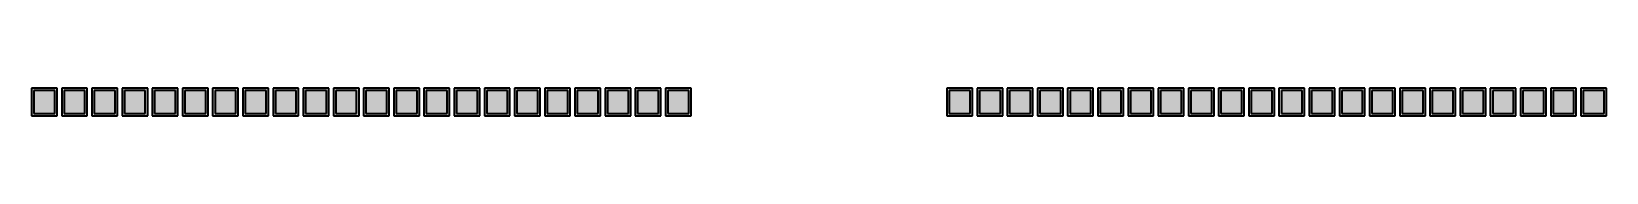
# Model space of a CAD drawing. Extents: x 219 to 547, y 65 to 70.
# Drawn here: x 479.4 to 547.2, y 65 to 66.2 of the extents above; entities that cross this region are included whole.
import ezdxf

# ---------------------------------------------------------------- set-up
doc = ezdxf.new("R2010")
doc.units = 0

msp = doc.modelspace()

# ---------------------------------------------------------------- linework, layer by layer
at = {"color": 216, "lineweight": 35, "ltscale": 0.02758}
for p, q in [((480.53, 66.226), (479.427, 66.226)), ((483.13, 66.226), (482.027, 66.226)), ((484.43, 66.226), (483.327, 66.226)), ((487.03, 66.226), (485.927, 66.226)), ((489.63, 66.226), (488.527, 66.226)), ((490.93, 66.226), (489.827, 66.226)), ((493.53, 66.226), (492.427, 66.226)), ((496.13, 66.226), (495.027, 66.226)), ((497.43, 66.226), (496.327, 66.226)), ((500.03, 66.226), (498.927, 66.226)), ((502.63, 66.226), (501.527, 66.226)), ((503.93, 66.226), (502.827, 66.226)), ((506.53, 66.226), (505.427, 66.226)), ((521.249, 66.226), (520.146, 66.226)), ((522.549, 66.226), (521.446, 66.226)), ((523.849, 66.226), (522.746, 66.226)), ((525.149, 66.226), (524.046, 66.226)), ((527.749, 66.226), (526.646, 66.226)), ((529.049, 66.226), (527.946, 66.226)), ((530.349, 66.226), (529.246, 66.226)), ((531.649, 66.226), (530.546, 66.226)), ((534.249, 66.226), (533.146, 66.226)), ((535.549, 66.226), (534.446, 66.226)), ((536.849, 66.226), (535.746, 66.226)), ((538.149, 66.226), (537.046, 66.226)), ((540.749, 66.226), (539.646, 66.226)), ((542.049, 66.226), (540.946, 66.226)), ((543.349, 66.226), (542.246, 66.226)), ((544.649, 66.226), (543.546, 66.226)), ((547.249, 66.226), (546.146, 66.226)), ((479.427, 65.023), (480.53, 65.023)), ((482.027, 65.023), (483.13, 65.023)), ((483.327, 65.023), (484.43, 65.023)), ((485.927, 65.023), (487.03, 65.023)), ((488.527, 65.023), (489.63, 65.023)), ((489.827, 65.023), (490.93, 65.023)), ((492.427, 65.023), (493.53, 65.023)), ((495.027, 65.023), (496.13, 65.023)), ((496.327, 65.023), (497.43, 65.023)), ((498.927, 65.023), (500.03, 65.023)), ((501.527, 65.023), (502.63, 65.023)), ((502.827, 65.023), (503.93, 65.023)), ((505.427, 65.023), (506.53, 65.023)), ((520.146, 65.023), (521.249, 65.023)), ((521.446, 65.023), (522.549, 65.023)), ((522.746, 65.023), (523.849, 65.023)), ((524.046, 65.023), (525.149, 65.023)), ((526.646, 65.023), (527.749, 65.023)), ((527.946, 65.023), (529.049, 65.023)), ((529.246, 65.023), (530.349, 65.023)), ((530.546, 65.023), (531.649, 65.023)), ((533.146, 65.023), (534.249, 65.023)), ((534.446, 65.023), (535.549, 65.023)), ((535.746, 65.023), (536.849, 65.023)), ((537.046, 65.023), (538.149, 65.023)), ((539.646, 65.023), (540.749, 65.023)), ((540.946, 65.023), (542.049, 65.023)), ((542.246, 65.023), (543.349, 65.023)), ((543.546, 65.023), (544.649, 65.023)), ((546.146, 65.023), (547.249, 65.023))]:
    msp.add_line(p, q, dxfattribs=at)
at = {"color": 216, "lineweight": 35, "ltscale": 0.03008}
for p, q in [((479.427, 66.226), (479.427, 65.023)), ((480.53, 65.023), (480.53, 66.226)), ((480.727, 66.226), (480.727, 65.023)), ((481.83, 65.023), (481.83, 66.226)), ((482.027, 66.226), (482.027, 65.023)), ((483.13, 65.023), (483.13, 66.226)), ((483.327, 66.226), (483.327, 65.023)), ((484.43, 65.023), (484.43, 66.226)), ((484.627, 66.226), (484.627, 65.023)), ((485.73, 65.023), (485.73, 66.226)), ((485.927, 66.226), (485.927, 65.023)), ((487.03, 65.023), (487.03, 66.226)), ((487.227, 66.226), (487.227, 65.023)), ((488.33, 65.023), (488.33, 66.226)), ((488.527, 66.226), (488.527, 65.023)), ((489.63, 65.023), (489.63, 66.226)), ((489.827, 66.226), (489.827, 65.023)), ((490.93, 65.023), (490.93, 66.226)), ((491.127, 66.226), (491.127, 65.023)), ((492.23, 65.023), (492.23, 66.226)), ((492.427, 66.226), (492.427, 65.023)), ((493.53, 65.023), (493.53, 66.226)), ((493.727, 66.226), (493.727, 65.023)), ((494.83, 65.023), (494.83, 66.226)), ((495.027, 66.226), (495.027, 65.023)), ((496.13, 65.023), (496.13, 66.226)), ((496.327, 66.226), (496.327, 65.023)), ((497.43, 65.023), (497.43, 66.226)), ((497.627, 66.226), (497.627, 65.023)), ((498.73, 65.023), (498.73, 66.226)), ((498.927, 66.226), (498.927, 65.023)), ((500.03, 65.023), (500.03, 66.226)), ((500.227, 66.226), (500.227, 65.023)), ((501.33, 65.023), (501.33, 66.226)), ((501.527, 66.226), (501.527, 65.023)), ((502.63, 65.023), (502.63, 66.226)), ((502.827, 66.226), (502.827, 65.023)), ((503.93, 65.023), (503.93, 66.226)), ((504.127, 66.226), (504.127, 65.023)), ((505.23, 65.023), (505.23, 66.226)), ((505.427, 66.226), (505.427, 65.023)), ((506.53, 65.023), (506.53, 66.226)), ((506.727, 66.226), (506.727, 65.023)), ((507.83, 65.023), (507.83, 66.226)), ((518.846, 66.226), (518.846, 65.023)), ((519.949, 65.023), (519.949, 66.226)), ((520.146, 66.226), (520.146, 65.023)), ((521.249, 65.023), (521.249, 66.226)), ((521.446, 66.226), (521.446, 65.023)), ((522.549, 65.023), (522.549, 66.226)), ((522.746, 66.226), (522.746, 65.023)), ((523.849, 65.023), (523.849, 66.226)), ((524.046, 66.226), (524.046, 65.023)), ((525.149, 65.023), (525.149, 66.226)), ((525.346, 66.226), (525.346, 65.023)), ((526.449, 65.023), (526.449, 66.226)), ((526.646, 66.226), (526.646, 65.023)), ((527.749, 65.023), (527.749, 66.226)), ((527.946, 66.226), (527.946, 65.023)), ((529.049, 65.023), (529.049, 66.226)), ((529.246, 66.226), (529.246, 65.023)), ((530.349, 65.023), (530.349, 66.226)), ((530.546, 66.226), (530.546, 65.023)), ((531.649, 65.023), (531.649, 66.226)), ((531.846, 66.226), (531.846, 65.023)), ((532.949, 65.023), (532.949, 66.226)), ((533.146, 66.226), (533.146, 65.023)), ((534.249, 65.023), (534.249, 66.226)), ((534.446, 66.226), (534.446, 65.023)), ((535.549, 65.023), (535.549, 66.226)), ((535.746, 66.226), (535.746, 65.023)), ((536.849, 65.023), (536.849, 66.226)), ((537.046, 66.226), (537.046, 65.023)), ((538.149, 65.023), (538.149, 66.226)), ((538.346, 66.226), (538.346, 65.023)), ((539.449, 65.023), (539.449, 66.226)), ((539.646, 66.226), (539.646, 65.023)), ((540.749, 65.023), (540.749, 66.226)), ((540.946, 66.226), (540.946, 65.023)), ((542.049, 65.023), (542.049, 66.226)), ((542.246, 66.226), (542.246, 65.023)), ((543.349, 65.023), (543.349, 66.226)), ((543.546, 66.226), (543.546, 65.023)), ((544.649, 65.023), (544.649, 66.226)), ((544.846, 66.226), (544.846, 65.023)), ((545.949, 65.023), (545.949, 66.226)), ((546.146, 66.226), (546.146, 65.023)), ((547.249, 65.023), (547.249, 66.226))]:
    msp.add_line(p, q, dxfattribs=at)
at = {"color": 6, "lineweight": 35, "ltscale": 0.02758}
for p, q in [((480.53, 66.226), (479.427, 66.226)), ((483.13, 66.226), (482.027, 66.226)), ((484.43, 66.226), (483.327, 66.226)), ((487.03, 66.226), (485.927, 66.226)), ((489.63, 66.226), (488.527, 66.226)), ((490.93, 66.226), (489.827, 66.226)), ((493.53, 66.226), (492.427, 66.226)), ((496.13, 66.226), (495.027, 66.226)), ((497.43, 66.226), (496.327, 66.226)), ((500.03, 66.226), (498.927, 66.226)), ((502.63, 66.226), (501.527, 66.226)), ((503.93, 66.226), (502.827, 66.226)), ((506.53, 66.226), (505.427, 66.226)), ((521.249, 66.226), (520.146, 66.226)), ((522.549, 66.226), (521.446, 66.226)), ((523.849, 66.226), (522.746, 66.226)), ((525.149, 66.226), (524.046, 66.226)), ((527.749, 66.226), (526.646, 66.226)), ((529.049, 66.226), (527.946, 66.226)), ((530.349, 66.226), (529.246, 66.226)), ((531.649, 66.226), (530.546, 66.226)), ((534.249, 66.226), (533.146, 66.226)), ((535.549, 66.226), (534.446, 66.226)), ((536.849, 66.226), (535.746, 66.226)), ((538.149, 66.226), (537.046, 66.226)), ((540.749, 66.226), (539.646, 66.226)), ((542.049, 66.226), (540.946, 66.226)), ((543.349, 66.226), (542.246, 66.226)), ((544.649, 66.226), (543.546, 66.226)), ((547.249, 66.226), (546.146, 66.226)), ((479.427, 65.023), (480.53, 65.023)), ((482.027, 65.023), (483.13, 65.023)), ((483.327, 65.023), (484.43, 65.023)), ((485.927, 65.023), (487.03, 65.023)), ((488.527, 65.023), (489.63, 65.023)), ((489.827, 65.023), (490.93, 65.023)), ((492.427, 65.023), (493.53, 65.023)), ((495.027, 65.023), (496.13, 65.023)), ((496.327, 65.023), (497.43, 65.023)), ((498.927, 65.023), (500.03, 65.023)), ((501.527, 65.023), (502.63, 65.023)), ((502.827, 65.023), (503.93, 65.023)), ((505.427, 65.023), (506.53, 65.023)), ((520.146, 65.023), (521.249, 65.023)), ((521.446, 65.023), (522.549, 65.023)), ((522.746, 65.023), (523.849, 65.023)), ((524.046, 65.023), (525.149, 65.023)), ((526.646, 65.023), (527.749, 65.023)), ((527.946, 65.023), (529.049, 65.023)), ((529.246, 65.023), (530.349, 65.023)), ((530.546, 65.023), (531.649, 65.023)), ((533.146, 65.023), (534.249, 65.023)), ((534.446, 65.023), (535.549, 65.023)), ((535.746, 65.023), (536.849, 65.023)), ((537.046, 65.023), (538.149, 65.023)), ((539.646, 65.023), (540.749, 65.023)), ((540.946, 65.023), (542.049, 65.023)), ((542.246, 65.023), (543.349, 65.023)), ((543.546, 65.023), (544.649, 65.023)), ((546.146, 65.023), (547.249, 65.023))]:
    msp.add_line(p, q, dxfattribs=at)
at = {"color": 6, "lineweight": 35, "ltscale": 0.03008}
for p, q in [((479.427, 66.226), (479.427, 65.023)), ((480.53, 65.023), (480.53, 66.226)), ((480.727, 66.226), (480.727, 65.023)), ((481.83, 65.023), (481.83, 66.226)), ((482.027, 66.226), (482.027, 65.023)), ((483.13, 65.023), (483.13, 66.226)), ((483.327, 66.226), (483.327, 65.023)), ((484.43, 65.023), (484.43, 66.226)), ((484.627, 66.226), (484.627, 65.023)), ((485.73, 65.023), (485.73, 66.226)), ((485.927, 66.226), (485.927, 65.023)), ((487.03, 65.023), (487.03, 66.226)), ((487.227, 66.226), (487.227, 65.023)), ((488.33, 65.023), (488.33, 66.226)), ((488.527, 66.226), (488.527, 65.023)), ((489.63, 65.023), (489.63, 66.226)), ((489.827, 66.226), (489.827, 65.023)), ((490.93, 65.023), (490.93, 66.226)), ((491.127, 66.226), (491.127, 65.023)), ((492.23, 65.023), (492.23, 66.226)), ((492.427, 66.226), (492.427, 65.023)), ((493.53, 65.023), (493.53, 66.226)), ((493.727, 66.226), (493.727, 65.023)), ((494.83, 65.023), (494.83, 66.226)), ((495.027, 66.226), (495.027, 65.023)), ((496.13, 65.023), (496.13, 66.226)), ((496.327, 66.226), (496.327, 65.023)), ((497.43, 65.023), (497.43, 66.226)), ((497.627, 66.226), (497.627, 65.023)), ((498.73, 65.023), (498.73, 66.226)), ((498.927, 66.226), (498.927, 65.023)), ((500.03, 65.023), (500.03, 66.226)), ((500.227, 66.226), (500.227, 65.023)), ((501.33, 65.023), (501.33, 66.226)), ((501.527, 66.226), (501.527, 65.023)), ((502.63, 65.023), (502.63, 66.226)), ((502.827, 66.226), (502.827, 65.023)), ((503.93, 65.023), (503.93, 66.226)), ((504.127, 66.226), (504.127, 65.023)), ((505.23, 65.023), (505.23, 66.226)), ((505.427, 66.226), (505.427, 65.023)), ((506.53, 65.023), (506.53, 66.226)), ((506.727, 66.226), (506.727, 65.023)), ((507.83, 65.023), (507.83, 66.226)), ((518.846, 66.226), (518.846, 65.023)), ((519.949, 65.023), (519.949, 66.226)), ((520.146, 66.226), (520.146, 65.023)), ((521.249, 65.023), (521.249, 66.226)), ((521.446, 66.226), (521.446, 65.023)), ((522.549, 65.023), (522.549, 66.226)), ((522.746, 66.226), (522.746, 65.023)), ((523.849, 65.023), (523.849, 66.226)), ((524.046, 66.226), (524.046, 65.023)), ((525.149, 65.023), (525.149, 66.226)), ((525.346, 66.226), (525.346, 65.023)), ((526.449, 65.023), (526.449, 66.226)), ((526.646, 66.226), (526.646, 65.023)), ((527.749, 65.023), (527.749, 66.226)), ((527.946, 66.226), (527.946, 65.023)), ((529.049, 65.023), (529.049, 66.226)), ((529.246, 66.226), (529.246, 65.023)), ((530.349, 65.023), (530.349, 66.226)), ((530.546, 66.226), (530.546, 65.023)), ((531.649, 65.023), (531.649, 66.226)), ((531.846, 66.226), (531.846, 65.023)), ((532.949, 65.023), (532.949, 66.226)), ((533.146, 66.226), (533.146, 65.023)), ((534.249, 65.023), (534.249, 66.226)), ((534.446, 66.226), (534.446, 65.023)), ((535.549, 65.023), (535.549, 66.226)), ((535.746, 66.226), (535.746, 65.023)), ((536.849, 65.023), (536.849, 66.226)), ((537.046, 66.226), (537.046, 65.023)), ((538.149, 65.023), (538.149, 66.226)), ((538.346, 66.226), (538.346, 65.023)), ((539.449, 65.023), (539.449, 66.226)), ((539.646, 66.226), (539.646, 65.023)), ((540.749, 65.023), (540.749, 66.226)), ((540.946, 66.226), (540.946, 65.023)), ((542.049, 65.023), (542.049, 66.226)), ((542.246, 66.226), (542.246, 65.023)), ((543.349, 65.023), (543.349, 66.226)), ((543.546, 66.226), (543.546, 65.023)), ((544.649, 65.023), (544.649, 66.226)), ((544.846, 66.226), (544.846, 65.023)), ((545.949, 65.023), (545.949, 66.226)), ((546.146, 66.226), (546.146, 65.023)), ((547.249, 65.023), (547.249, 66.226))]:
    msp.add_line(p, q, dxfattribs=at)
at = {"color": 1, "lineweight": 35, "ltscale": 0.022501}
for p, q in [((480.429, 66.124), (479.529, 66.124)), ((486.929, 66.124), (486.029, 66.124)), ((493.429, 66.124), (492.529, 66.124)), ((499.929, 66.124), (499.029, 66.124)), ((506.429, 66.124), (505.529, 66.124)), ((519.848, 66.124), (518.948, 66.124)), ((521.148, 66.124), (520.248, 66.124)), ((525.048, 66.124), (524.148, 66.124)), ((526.348, 66.124), (525.448, 66.124)), ((527.648, 66.124), (526.748, 66.124)), ((531.548, 66.124), (530.648, 66.124)), ((532.848, 66.124), (531.948, 66.124)), ((534.148, 66.124), (533.248, 66.124)), ((538.048, 66.124), (537.148, 66.124)), ((539.348, 66.124), (538.448, 66.124)), ((540.648, 66.124), (539.748, 66.124)), ((544.548, 66.124), (543.648, 66.124)), ((545.848, 66.124), (544.948, 66.124)), ((547.148, 66.124), (546.248, 66.124)), ((479.529, 65.124), (480.429, 65.124)), ((486.029, 65.124), (486.929, 65.124)), ((492.529, 65.124), (493.429, 65.124)), ((499.029, 65.124), (499.929, 65.124)), ((505.529, 65.124), (506.429, 65.124)), ((518.948, 65.124), (519.848, 65.124)), ((520.248, 65.124), (521.148, 65.124)), ((524.148, 65.124), (525.048, 65.124)), ((525.448, 65.124), (526.348, 65.124)), ((526.748, 65.124), (527.648, 65.124)), ((530.648, 65.124), (531.548, 65.124)), ((531.948, 65.124), (532.848, 65.124)), ((533.248, 65.124), (534.148, 65.124)), ((537.148, 65.124), (538.048, 65.124)), ((538.448, 65.124), (539.348, 65.124)), ((539.748, 65.124), (540.648, 65.124)), ((543.648, 65.124), (544.548, 65.124)), ((544.948, 65.124), (545.848, 65.124)), ((546.248, 65.124), (547.148, 65.124))]:
    msp.add_line(p, q, dxfattribs=at)
at = {"color": 1, "lineweight": 35, "ltscale": 0.025}
for p, q in [((479.529, 66.124), (479.529, 65.124)), ((480.429, 65.124), (480.429, 66.124)), ((480.829, 66.124), (480.829, 65.124)), ((481.729, 65.124), (481.729, 66.124)), ((482.129, 66.124), (482.129, 65.124)), ((483.029, 65.124), (483.029, 66.124)), ((483.429, 66.124), (483.429, 65.124)), ((484.329, 65.124), (484.329, 66.124)), ((484.729, 66.124), (484.729, 65.124)), ((485.629, 65.124), (485.629, 66.124)), ((486.029, 66.124), (486.029, 65.124)), ((486.929, 65.124), (486.929, 66.124)), ((487.329, 66.124), (487.329, 65.124)), ((488.229, 65.124), (488.229, 66.124)), ((488.629, 66.124), (488.629, 65.124)), ((489.529, 65.124), (489.529, 66.124)), ((489.929, 66.124), (489.929, 65.124)), ((490.829, 65.124), (490.829, 66.124)), ((491.229, 66.124), (491.229, 65.124)), ((492.129, 65.124), (492.129, 66.124)), ((492.529, 66.124), (492.529, 65.124)), ((493.429, 65.124), (493.429, 66.124)), ((493.829, 66.124), (493.829, 65.124)), ((494.729, 65.124), (494.729, 66.124)), ((495.129, 66.124), (495.129, 65.124)), ((496.029, 65.124), (496.029, 66.124)), ((496.429, 66.124), (496.429, 65.124)), ((497.329, 65.124), (497.329, 66.124)), ((497.729, 66.124), (497.729, 65.124)), ((498.629, 65.124), (498.629, 66.124)), ((499.029, 66.124), (499.029, 65.124)), ((499.929, 65.124), (499.929, 66.124)), ((500.329, 66.124), (500.329, 65.124)), ((501.229, 65.124), (501.229, 66.124)), ((501.629, 66.124), (501.629, 65.124)), ((502.529, 65.124), (502.529, 66.124)), ((502.929, 66.124), (502.929, 65.124)), ((503.829, 65.124), (503.829, 66.124)), ((504.229, 66.124), (504.229, 65.124)), ((505.129, 65.124), (505.129, 66.124)), ((505.529, 66.124), (505.529, 65.124)), ((506.429, 65.124), (506.429, 66.124)), ((506.829, 66.124), (506.829, 65.124)), ((507.729, 65.124), (507.729, 66.124)), ((518.948, 66.124), (518.948, 65.124)), ((519.848, 65.124), (519.848, 66.124)), ((520.248, 66.124), (520.248, 65.124)), ((521.148, 65.124), (521.148, 66.124)), ((521.548, 66.124), (521.548, 65.124)), ((522.448, 65.124), (522.448, 66.124)), ((522.848, 66.124), (522.848, 65.124)), ((523.748, 65.124), (523.748, 66.124)), ((524.148, 66.124), (524.148, 65.124)), ((525.048, 65.124), (525.048, 66.124)), ((525.448, 66.124), (525.448, 65.124)), ((526.348, 65.124), (526.348, 66.124)), ((526.748, 66.124), (526.748, 65.124)), ((527.648, 65.124), (527.648, 66.124)), ((528.048, 66.124), (528.048, 65.124)), ((528.948, 65.124), (528.948, 66.124)), ((529.348, 66.124), (529.348, 65.124)), ((530.248, 65.124), (530.248, 66.124)), ((530.648, 66.124), (530.648, 65.124)), ((531.548, 65.124), (531.548, 66.124)), ((531.948, 66.124), (531.948, 65.124)), ((532.848, 65.124), (532.848, 66.124)), ((533.248, 66.124), (533.248, 65.124)), ((534.148, 65.124), (534.148, 66.124)), ((534.548, 66.124), (534.548, 65.124)), ((535.448, 65.124), (535.448, 66.124)), ((535.848, 66.124), (535.848, 65.124)), ((536.748, 65.124), (536.748, 66.124)), ((537.148, 66.124), (537.148, 65.124)), ((538.048, 65.124), (538.048, 66.124)), ((538.448, 66.124), (538.448, 65.124)), ((539.348, 65.124), (539.348, 66.124)), ((539.748, 66.124), (539.748, 65.124)), ((540.648, 65.124), (540.648, 66.124)), ((541.048, 66.124), (541.048, 65.124)), ((541.948, 65.124), (541.948, 66.124)), ((542.348, 66.124), (542.348, 65.124)), ((543.248, 65.124), (543.248, 66.124)), ((543.648, 66.124), (543.648, 65.124)), ((544.548, 65.124), (544.548, 66.124)), ((544.948, 66.124), (544.948, 65.124)), ((545.848, 65.124), (545.848, 66.124)), ((546.248, 66.124), (546.248, 65.124)), ((547.148, 65.124), (547.148, 66.124))]:
    msp.add_line(p, q, dxfattribs=at)
at = {"color": 5, "lineweight": 35, "ltscale": 0.022501}
for p, q in [((480.429, 66.124), (479.529, 66.124)), ((486.929, 66.124), (486.029, 66.124)), ((493.429, 66.124), (492.529, 66.124)), ((499.929, 66.124), (499.029, 66.124)), ((506.429, 66.124), (505.529, 66.124)), ((519.848, 66.124), (518.948, 66.124)), ((521.148, 66.124), (520.248, 66.124)), ((525.048, 66.124), (524.148, 66.124)), ((526.348, 66.124), (525.448, 66.124)), ((527.648, 66.124), (526.748, 66.124)), ((531.548, 66.124), (530.648, 66.124)), ((532.848, 66.124), (531.948, 66.124)), ((534.148, 66.124), (533.248, 66.124)), ((538.048, 66.124), (537.148, 66.124)), ((539.348, 66.124), (538.448, 66.124)), ((540.648, 66.124), (539.748, 66.124)), ((544.548, 66.124), (543.648, 66.124)), ((545.848, 66.124), (544.948, 66.124)), ((547.148, 66.124), (546.248, 66.124)), ((479.529, 65.124), (480.429, 65.124)), ((486.029, 65.124), (486.929, 65.124)), ((492.529, 65.124), (493.429, 65.124)), ((499.029, 65.124), (499.929, 65.124)), ((505.529, 65.124), (506.429, 65.124)), ((518.948, 65.124), (519.848, 65.124)), ((520.248, 65.124), (521.148, 65.124)), ((524.148, 65.124), (525.048, 65.124)), ((525.448, 65.124), (526.348, 65.124)), ((526.748, 65.124), (527.648, 65.124)), ((530.648, 65.124), (531.548, 65.124)), ((531.948, 65.124), (532.848, 65.124)), ((533.248, 65.124), (534.148, 65.124)), ((537.148, 65.124), (538.048, 65.124)), ((538.448, 65.124), (539.348, 65.124)), ((539.748, 65.124), (540.648, 65.124)), ((543.648, 65.124), (544.548, 65.124)), ((544.948, 65.124), (545.848, 65.124)), ((546.248, 65.124), (547.148, 65.124))]:
    msp.add_line(p, q, dxfattribs=at)
at = {"color": 5, "lineweight": 35, "ltscale": 0.025}
for p, q in [((479.529, 66.124), (479.529, 65.124)), ((480.429, 65.124), (480.429, 66.124)), ((480.829, 66.124), (480.829, 65.124)), ((481.729, 65.124), (481.729, 66.124)), ((482.129, 66.124), (482.129, 65.124)), ((483.029, 65.124), (483.029, 66.124)), ((483.429, 66.124), (483.429, 65.124)), ((484.329, 65.124), (484.329, 66.124)), ((484.729, 66.124), (484.729, 65.124)), ((485.629, 65.124), (485.629, 66.124)), ((486.029, 66.124), (486.029, 65.124)), ((486.929, 65.124), (486.929, 66.124)), ((487.329, 66.124), (487.329, 65.124)), ((488.229, 65.124), (488.229, 66.124)), ((488.629, 66.124), (488.629, 65.124)), ((489.529, 65.124), (489.529, 66.124)), ((489.929, 66.124), (489.929, 65.124)), ((490.829, 65.124), (490.829, 66.124)), ((491.229, 66.124), (491.229, 65.124)), ((492.129, 65.124), (492.129, 66.124)), ((492.529, 66.124), (492.529, 65.124)), ((493.429, 65.124), (493.429, 66.124)), ((493.829, 66.124), (493.829, 65.124)), ((494.729, 65.124), (494.729, 66.124)), ((495.129, 66.124), (495.129, 65.124)), ((496.029, 65.124), (496.029, 66.124)), ((496.429, 66.124), (496.429, 65.124)), ((497.329, 65.124), (497.329, 66.124)), ((497.729, 66.124), (497.729, 65.124)), ((498.629, 65.124), (498.629, 66.124)), ((499.029, 66.124), (499.029, 65.124)), ((499.929, 65.124), (499.929, 66.124)), ((500.329, 66.124), (500.329, 65.124)), ((501.229, 65.124), (501.229, 66.124)), ((501.629, 66.124), (501.629, 65.124)), ((502.529, 65.124), (502.529, 66.124)), ((502.929, 66.124), (502.929, 65.124)), ((503.829, 65.124), (503.829, 66.124)), ((504.229, 66.124), (504.229, 65.124)), ((505.129, 65.124), (505.129, 66.124)), ((505.529, 66.124), (505.529, 65.124)), ((506.429, 65.124), (506.429, 66.124)), ((506.829, 66.124), (506.829, 65.124)), ((507.729, 65.124), (507.729, 66.124)), ((518.948, 66.124), (518.948, 65.124)), ((519.848, 65.124), (519.848, 66.124)), ((520.248, 66.124), (520.248, 65.124)), ((521.148, 65.124), (521.148, 66.124)), ((521.548, 66.124), (521.548, 65.124)), ((522.448, 65.124), (522.448, 66.124)), ((522.848, 66.124), (522.848, 65.124)), ((523.748, 65.124), (523.748, 66.124)), ((524.148, 66.124), (524.148, 65.124)), ((525.048, 65.124), (525.048, 66.124)), ((525.448, 66.124), (525.448, 65.124)), ((526.348, 65.124), (526.348, 66.124)), ((526.748, 66.124), (526.748, 65.124)), ((527.648, 65.124), (527.648, 66.124)), ((528.048, 66.124), (528.048, 65.124)), ((528.948, 65.124), (528.948, 66.124)), ((529.348, 66.124), (529.348, 65.124)), ((530.248, 65.124), (530.248, 66.124)), ((530.648, 66.124), (530.648, 65.124)), ((531.548, 65.124), (531.548, 66.124)), ((531.948, 66.124), (531.948, 65.124)), ((532.848, 65.124), (532.848, 66.124)), ((533.248, 66.124), (533.248, 65.124)), ((534.148, 65.124), (534.148, 66.124)), ((534.548, 66.124), (534.548, 65.124)), ((535.448, 65.124), (535.448, 66.124)), ((535.848, 66.124), (535.848, 65.124)), ((536.748, 65.124), (536.748, 66.124)), ((537.148, 66.124), (537.148, 65.124)), ((538.048, 65.124), (538.048, 66.124)), ((538.448, 66.124), (538.448, 65.124)), ((539.348, 65.124), (539.348, 66.124)), ((539.748, 66.124), (539.748, 65.124)), ((540.648, 65.124), (540.648, 66.124)), ((541.048, 66.124), (541.048, 65.124)), ((541.948, 65.124), (541.948, 66.124)), ((542.348, 66.124), (542.348, 65.124)), ((543.248, 65.124), (543.248, 66.124)), ((543.648, 66.124), (543.648, 65.124)), ((544.548, 65.124), (544.548, 66.124)), ((544.948, 66.124), (544.948, 65.124)), ((545.848, 65.124), (545.848, 66.124)), ((546.248, 66.124), (546.248, 65.124)), ((547.148, 65.124), (547.148, 66.124))]:
    msp.add_line(p, q, dxfattribs=at)
at = {"color": 9, "lineweight": 35, "ltscale": 0.022501}
for p, q in [((480.429, 66.124), (479.529, 66.124)), ((486.929, 66.124), (486.029, 66.124)), ((493.429, 66.124), (492.529, 66.124)), ((499.929, 66.124), (499.029, 66.124)), ((506.429, 66.124), (505.529, 66.124)), ((519.848, 66.124), (518.948, 66.124)), ((521.148, 66.124), (520.248, 66.124)), ((525.048, 66.124), (524.148, 66.124)), ((526.348, 66.124), (525.448, 66.124)), ((527.648, 66.124), (526.748, 66.124)), ((531.548, 66.124), (530.648, 66.124)), ((532.848, 66.124), (531.948, 66.124)), ((534.148, 66.124), (533.248, 66.124)), ((538.048, 66.124), (537.148, 66.124)), ((539.348, 66.124), (538.448, 66.124)), ((540.648, 66.124), (539.748, 66.124)), ((544.548, 66.124), (543.648, 66.124)), ((545.848, 66.124), (544.948, 66.124)), ((547.148, 66.124), (546.248, 66.124)), ((479.529, 65.124), (480.429, 65.124)), ((486.029, 65.124), (486.929, 65.124)), ((492.529, 65.124), (493.429, 65.124)), ((499.029, 65.124), (499.929, 65.124)), ((505.529, 65.124), (506.429, 65.124)), ((518.948, 65.124), (519.848, 65.124)), ((520.248, 65.124), (521.148, 65.124)), ((524.148, 65.124), (525.048, 65.124)), ((525.448, 65.124), (526.348, 65.124)), ((526.748, 65.124), (527.648, 65.124)), ((530.648, 65.124), (531.548, 65.124)), ((531.948, 65.124), (532.848, 65.124)), ((533.248, 65.124), (534.148, 65.124)), ((537.148, 65.124), (538.048, 65.124)), ((538.448, 65.124), (539.348, 65.124)), ((539.748, 65.124), (540.648, 65.124)), ((543.648, 65.124), (544.548, 65.124)), ((544.948, 65.124), (545.848, 65.124)), ((546.248, 65.124), (547.148, 65.124))]:
    msp.add_line(p, q, dxfattribs=at)
at = {"color": 9, "lineweight": 35, "ltscale": 0.025}
for p, q in [((479.529, 66.124), (479.529, 65.124)), ((480.429, 65.124), (480.429, 66.124)), ((480.829, 66.124), (480.829, 65.124)), ((481.729, 65.124), (481.729, 66.124)), ((482.129, 66.124), (482.129, 65.124)), ((483.029, 65.124), (483.029, 66.124)), ((483.429, 66.124), (483.429, 65.124)), ((484.329, 65.124), (484.329, 66.124)), ((484.729, 66.124), (484.729, 65.124)), ((485.629, 65.124), (485.629, 66.124)), ((486.029, 66.124), (486.029, 65.124)), ((486.929, 65.124), (486.929, 66.124)), ((487.329, 66.124), (487.329, 65.124)), ((488.229, 65.124), (488.229, 66.124)), ((488.629, 66.124), (488.629, 65.124)), ((489.529, 65.124), (489.529, 66.124)), ((489.929, 66.124), (489.929, 65.124)), ((490.829, 65.124), (490.829, 66.124)), ((491.229, 66.124), (491.229, 65.124)), ((492.129, 65.124), (492.129, 66.124)), ((492.529, 66.124), (492.529, 65.124)), ((493.429, 65.124), (493.429, 66.124)), ((493.829, 66.124), (493.829, 65.124)), ((494.729, 65.124), (494.729, 66.124)), ((495.129, 66.124), (495.129, 65.124)), ((496.029, 65.124), (496.029, 66.124)), ((496.429, 66.124), (496.429, 65.124)), ((497.329, 65.124), (497.329, 66.124)), ((497.729, 66.124), (497.729, 65.124)), ((498.629, 65.124), (498.629, 66.124)), ((499.029, 66.124), (499.029, 65.124)), ((499.929, 65.124), (499.929, 66.124)), ((500.329, 66.124), (500.329, 65.124)), ((501.229, 65.124), (501.229, 66.124)), ((501.629, 66.124), (501.629, 65.124)), ((502.529, 65.124), (502.529, 66.124)), ((502.929, 66.124), (502.929, 65.124)), ((503.829, 65.124), (503.829, 66.124)), ((504.229, 66.124), (504.229, 65.124)), ((505.129, 65.124), (505.129, 66.124)), ((505.529, 66.124), (505.529, 65.124)), ((506.429, 65.124), (506.429, 66.124)), ((506.829, 66.124), (506.829, 65.124)), ((507.729, 65.124), (507.729, 66.124)), ((518.948, 66.124), (518.948, 65.124)), ((519.848, 65.124), (519.848, 66.124)), ((520.248, 66.124), (520.248, 65.124)), ((521.148, 65.124), (521.148, 66.124)), ((521.548, 66.124), (521.548, 65.124)), ((522.448, 65.124), (522.448, 66.124)), ((522.848, 66.124), (522.848, 65.124)), ((523.748, 65.124), (523.748, 66.124)), ((524.148, 66.124), (524.148, 65.124)), ((525.048, 65.124), (525.048, 66.124)), ((525.448, 66.124), (525.448, 65.124)), ((526.348, 65.124), (526.348, 66.124)), ((526.748, 66.124), (526.748, 65.124)), ((527.648, 65.124), (527.648, 66.124)), ((528.048, 66.124), (528.048, 65.124)), ((528.948, 65.124), (528.948, 66.124)), ((529.348, 66.124), (529.348, 65.124)), ((530.248, 65.124), (530.248, 66.124)), ((530.648, 66.124), (530.648, 65.124)), ((531.548, 65.124), (531.548, 66.124)), ((531.948, 66.124), (531.948, 65.124)), ((532.848, 65.124), (532.848, 66.124)), ((533.248, 66.124), (533.248, 65.124)), ((534.148, 65.124), (534.148, 66.124)), ((534.548, 66.124), (534.548, 65.124)), ((535.448, 65.124), (535.448, 66.124)), ((535.848, 66.124), (535.848, 65.124)), ((536.748, 65.124), (536.748, 66.124)), ((537.148, 66.124), (537.148, 65.124)), ((538.048, 65.124), (538.048, 66.124)), ((538.448, 66.124), (538.448, 65.124)), ((539.348, 65.124), (539.348, 66.124)), ((539.748, 66.124), (539.748, 65.124)), ((540.648, 65.124), (540.648, 66.124)), ((541.048, 66.124), (541.048, 65.124)), ((541.948, 65.124), (541.948, 66.124)), ((542.348, 66.124), (542.348, 65.124)), ((543.248, 65.124), (543.248, 66.124)), ((543.648, 66.124), (543.648, 65.124)), ((544.548, 65.124), (544.548, 66.124)), ((544.948, 66.124), (544.948, 65.124)), ((545.848, 65.124), (545.848, 66.124)), ((546.248, 66.124), (546.248, 65.124)), ((547.148, 65.124), (547.148, 66.124))]:
    msp.add_line(p, q, dxfattribs=at)
at = {"color": 216, "lineweight": 35, "ltscale": 0.027579}
for p, q in [((481.83, 66.226), (480.727, 66.226)), ((485.73, 66.226), (484.627, 66.226)), ((488.33, 66.226), (487.227, 66.226)), ((492.23, 66.226), (491.127, 66.226)), ((494.83, 66.226), (493.727, 66.226)), ((498.73, 66.226), (497.627, 66.226)), ((501.33, 66.226), (500.227, 66.226)), ((505.23, 66.226), (504.127, 66.226)), ((507.83, 66.226), (506.727, 66.226)), ((519.949, 66.226), (518.846, 66.226)), ((526.449, 66.226), (525.346, 66.226)), ((532.949, 66.226), (531.846, 66.226)), ((539.449, 66.226), (538.346, 66.226)), ((545.949, 66.226), (544.846, 66.226)), ((480.727, 65.023), (481.83, 65.023)), ((484.627, 65.023), (485.73, 65.023)), ((487.227, 65.023), (488.33, 65.023)), ((491.127, 65.023), (492.23, 65.023)), ((493.727, 65.023), (494.83, 65.023)), ((497.627, 65.023), (498.73, 65.023)), ((500.227, 65.023), (501.33, 65.023)), ((504.127, 65.023), (505.23, 65.023)), ((506.727, 65.023), (507.83, 65.023)), ((518.846, 65.023), (519.949, 65.023)), ((525.346, 65.023), (526.449, 65.023)), ((531.846, 65.023), (532.949, 65.023)), ((538.346, 65.023), (539.449, 65.023)), ((544.846, 65.023), (545.949, 65.023))]:
    msp.add_line(p, q, dxfattribs=at)
at = {"color": 6, "lineweight": 35, "ltscale": 0.027579}
for p, q in [((481.83, 66.226), (480.727, 66.226)), ((485.73, 66.226), (484.627, 66.226)), ((488.33, 66.226), (487.227, 66.226)), ((492.23, 66.226), (491.127, 66.226)), ((494.83, 66.226), (493.727, 66.226)), ((498.73, 66.226), (497.627, 66.226)), ((501.33, 66.226), (500.227, 66.226)), ((505.23, 66.226), (504.127, 66.226)), ((507.83, 66.226), (506.727, 66.226)), ((519.949, 66.226), (518.846, 66.226)), ((526.449, 66.226), (525.346, 66.226)), ((532.949, 66.226), (531.846, 66.226)), ((539.449, 66.226), (538.346, 66.226)), ((545.949, 66.226), (544.846, 66.226)), ((480.727, 65.023), (481.83, 65.023)), ((484.627, 65.023), (485.73, 65.023)), ((487.227, 65.023), (488.33, 65.023)), ((491.127, 65.023), (492.23, 65.023)), ((493.727, 65.023), (494.83, 65.023)), ((497.627, 65.023), (498.73, 65.023)), ((500.227, 65.023), (501.33, 65.023)), ((504.127, 65.023), (505.23, 65.023)), ((506.727, 65.023), (507.83, 65.023)), ((518.846, 65.023), (519.949, 65.023)), ((525.346, 65.023), (526.449, 65.023)), ((531.846, 65.023), (532.949, 65.023)), ((538.346, 65.023), (539.449, 65.023)), ((544.846, 65.023), (545.949, 65.023))]:
    msp.add_line(p, q, dxfattribs=at)
at = {"color": 1, "lineweight": 35, "ltscale": 0.0225}
for p, q in [((481.729, 66.124), (480.829, 66.124)), ((483.029, 66.124), (482.129, 66.124)), ((484.329, 66.124), (483.429, 66.124)), ((485.629, 66.124), (484.729, 66.124)), ((488.229, 66.124), (487.329, 66.124)), ((489.529, 66.124), (488.629, 66.124)), ((490.829, 66.124), (489.929, 66.124)), ((492.129, 66.124), (491.229, 66.124)), ((494.729, 66.124), (493.829, 66.124)), ((496.029, 66.124), (495.129, 66.124)), ((497.329, 66.124), (496.429, 66.124)), ((498.629, 66.124), (497.729, 66.124)), ((501.229, 66.124), (500.329, 66.124)), ((502.529, 66.124), (501.629, 66.124)), ((503.829, 66.124), (502.929, 66.124)), ((505.129, 66.124), (504.229, 66.124)), ((507.729, 66.124), (506.829, 66.124)), ((480.829, 65.124), (481.729, 65.124)), ((482.129, 65.124), (483.029, 65.124)), ((483.429, 65.124), (484.329, 65.124)), ((484.729, 65.124), (485.629, 65.124)), ((487.329, 65.124), (488.229, 65.124)), ((488.629, 65.124), (489.529, 65.124)), ((489.929, 65.124), (490.829, 65.124)), ((491.229, 65.124), (492.129, 65.124)), ((493.829, 65.124), (494.729, 65.124)), ((495.129, 65.124), (496.029, 65.124)), ((496.429, 65.124), (497.329, 65.124)), ((497.729, 65.124), (498.629, 65.124)), ((500.329, 65.124), (501.229, 65.124)), ((501.629, 65.124), (502.529, 65.124)), ((502.929, 65.124), (503.829, 65.124)), ((504.229, 65.124), (505.129, 65.124)), ((506.829, 65.124), (507.729, 65.124))]:
    msp.add_line(p, q, dxfattribs=at)
at = {"color": 5, "lineweight": 35, "ltscale": 0.0225}
for p, q in [((481.729, 66.124), (480.829, 66.124)), ((483.029, 66.124), (482.129, 66.124)), ((484.329, 66.124), (483.429, 66.124)), ((485.629, 66.124), (484.729, 66.124)), ((488.229, 66.124), (487.329, 66.124)), ((489.529, 66.124), (488.629, 66.124)), ((490.829, 66.124), (489.929, 66.124)), ((492.129, 66.124), (491.229, 66.124)), ((494.729, 66.124), (493.829, 66.124)), ((496.029, 66.124), (495.129, 66.124)), ((497.329, 66.124), (496.429, 66.124)), ((498.629, 66.124), (497.729, 66.124)), ((501.229, 66.124), (500.329, 66.124)), ((502.529, 66.124), (501.629, 66.124)), ((503.829, 66.124), (502.929, 66.124)), ((505.129, 66.124), (504.229, 66.124)), ((507.729, 66.124), (506.829, 66.124)), ((480.829, 65.124), (481.729, 65.124)), ((482.129, 65.124), (483.029, 65.124)), ((483.429, 65.124), (484.329, 65.124)), ((484.729, 65.124), (485.629, 65.124)), ((487.329, 65.124), (488.229, 65.124)), ((488.629, 65.124), (489.529, 65.124)), ((489.929, 65.124), (490.829, 65.124)), ((491.229, 65.124), (492.129, 65.124)), ((493.829, 65.124), (494.729, 65.124)), ((495.129, 65.124), (496.029, 65.124)), ((496.429, 65.124), (497.329, 65.124)), ((497.729, 65.124), (498.629, 65.124)), ((500.329, 65.124), (501.229, 65.124)), ((501.629, 65.124), (502.529, 65.124)), ((502.929, 65.124), (503.829, 65.124)), ((504.229, 65.124), (505.129, 65.124)), ((506.829, 65.124), (507.729, 65.124))]:
    msp.add_line(p, q, dxfattribs=at)
at = {"color": 9, "lineweight": 35, "ltscale": 0.0225}
for p, q in [((481.729, 66.124), (480.829, 66.124)), ((483.029, 66.124), (482.129, 66.124)), ((484.329, 66.124), (483.429, 66.124)), ((485.629, 66.124), (484.729, 66.124)), ((488.229, 66.124), (487.329, 66.124)), ((489.529, 66.124), (488.629, 66.124)), ((490.829, 66.124), (489.929, 66.124)), ((492.129, 66.124), (491.229, 66.124)), ((494.729, 66.124), (493.829, 66.124)), ((496.029, 66.124), (495.129, 66.124)), ((497.329, 66.124), (496.429, 66.124)), ((498.629, 66.124), (497.729, 66.124)), ((501.229, 66.124), (500.329, 66.124)), ((502.529, 66.124), (501.629, 66.124)), ((503.829, 66.124), (502.929, 66.124)), ((505.129, 66.124), (504.229, 66.124)), ((507.729, 66.124), (506.829, 66.124)), ((480.829, 65.124), (481.729, 65.124)), ((482.129, 65.124), (483.029, 65.124)), ((483.429, 65.124), (484.329, 65.124)), ((484.729, 65.124), (485.629, 65.124)), ((487.329, 65.124), (488.229, 65.124)), ((488.629, 65.124), (489.529, 65.124)), ((489.929, 65.124), (490.829, 65.124)), ((491.229, 65.124), (492.129, 65.124)), ((493.829, 65.124), (494.729, 65.124)), ((495.129, 65.124), (496.029, 65.124)), ((496.429, 65.124), (497.329, 65.124)), ((497.729, 65.124), (498.629, 65.124)), ((500.329, 65.124), (501.229, 65.124)), ((501.629, 65.124), (502.529, 65.124)), ((502.929, 65.124), (503.829, 65.124)), ((504.229, 65.124), (505.129, 65.124)), ((506.829, 65.124), (507.729, 65.124))]:
    msp.add_line(p, q, dxfattribs=at)
at = {"color": 1, "lineweight": 35, "ltscale": 0.022499}
for p, q in [((522.448, 66.124), (521.548, 66.124)), ((523.748, 66.124), (522.848, 66.124)), ((528.948, 66.124), (528.048, 66.124)), ((530.248, 66.124), (529.348, 66.124)), ((535.448, 66.124), (534.548, 66.124)), ((536.748, 66.124), (535.848, 66.124)), ((541.948, 66.124), (541.048, 66.124)), ((543.248, 66.124), (542.348, 66.124)), ((521.548, 65.124), (522.448, 65.124)), ((522.848, 65.124), (523.748, 65.124)), ((528.048, 65.124), (528.948, 65.124)), ((529.348, 65.124), (530.248, 65.124)), ((534.548, 65.124), (535.448, 65.124)), ((535.848, 65.124), (536.748, 65.124)), ((541.048, 65.124), (541.948, 65.124)), ((542.348, 65.124), (543.248, 65.124))]:
    msp.add_line(p, q, dxfattribs=at)
at = {"color": 5, "lineweight": 35, "ltscale": 0.022499}
for p, q in [((522.448, 66.124), (521.548, 66.124)), ((523.748, 66.124), (522.848, 66.124)), ((528.948, 66.124), (528.048, 66.124)), ((530.248, 66.124), (529.348, 66.124)), ((535.448, 66.124), (534.548, 66.124)), ((536.748, 66.124), (535.848, 66.124)), ((541.948, 66.124), (541.048, 66.124)), ((543.248, 66.124), (542.348, 66.124)), ((521.548, 65.124), (522.448, 65.124)), ((522.848, 65.124), (523.748, 65.124)), ((528.048, 65.124), (528.948, 65.124)), ((529.348, 65.124), (530.248, 65.124)), ((534.548, 65.124), (535.448, 65.124)), ((535.848, 65.124), (536.748, 65.124)), ((541.048, 65.124), (541.948, 65.124)), ((542.348, 65.124), (543.248, 65.124))]:
    msp.add_line(p, q, dxfattribs=at)
at = {"color": 9, "lineweight": 35, "ltscale": 0.022499}
for p, q in [((522.448, 66.124), (521.548, 66.124)), ((523.748, 66.124), (522.848, 66.124)), ((528.948, 66.124), (528.048, 66.124)), ((530.248, 66.124), (529.348, 66.124)), ((535.448, 66.124), (534.548, 66.124)), ((536.748, 66.124), (535.848, 66.124)), ((541.948, 66.124), (541.048, 66.124)), ((543.248, 66.124), (542.348, 66.124)), ((521.548, 65.124), (522.448, 65.124)), ((522.848, 65.124), (523.748, 65.124)), ((528.048, 65.124), (528.948, 65.124)), ((529.348, 65.124), (530.248, 65.124)), ((534.548, 65.124), (535.448, 65.124)), ((535.848, 65.124), (536.748, 65.124)), ((541.048, 65.124), (541.948, 65.124)), ((542.348, 65.124), (543.248, 65.124))]:
    msp.add_line(p, q, dxfattribs=at)
at = {"color": 216, "lineweight": 5}
for points in [[(479.427, 65.023), (480.53, 65.023), (479.427, 66.226), (480.53, 66.226)], [(480.727, 65.023), (481.83, 65.023), (480.727, 66.226), (481.83, 66.226)], [(482.027, 65.023), (483.13, 65.023), (482.027, 66.226), (483.13, 66.226)], [(483.327, 65.023), (484.43, 65.023), (483.327, 66.226), (484.43, 66.226)], [(484.627, 65.023), (485.73, 65.023), (484.627, 66.226), (485.73, 66.226)], [(485.927, 65.023), (487.03, 65.023), (485.927, 66.226), (487.03, 66.226)], [(487.227, 65.023), (488.33, 65.023), (487.227, 66.226), (488.33, 66.226)], [(488.527, 65.023), (489.63, 65.023), (488.527, 66.226), (489.63, 66.226)], [(489.827, 65.023), (490.93, 65.023), (489.827, 66.226), (490.93, 66.226)], [(491.127, 65.023), (492.23, 65.023), (491.127, 66.226), (492.23, 66.226)], [(492.427, 65.023), (493.53, 65.023), (492.427, 66.226), (493.53, 66.226)], [(493.727, 65.023), (494.83, 65.023), (493.727, 66.226), (494.83, 66.226)], [(495.027, 65.023), (496.13, 65.023), (495.027, 66.226), (496.13, 66.226)], [(496.327, 65.023), (497.43, 65.023), (496.327, 66.226), (497.43, 66.226)], [(497.627, 65.023), (498.73, 65.023), (497.627, 66.226), (498.73, 66.226)], [(498.927, 65.023), (500.03, 65.023), (498.927, 66.226), (500.03, 66.226)], [(500.227, 65.023), (501.33, 65.023), (500.227, 66.226), (501.33, 66.226)], [(501.527, 65.023), (502.63, 65.023), (501.527, 66.226), (502.63, 66.226)], [(502.827, 65.023), (503.93, 65.023), (502.827, 66.226), (503.93, 66.226)], [(504.127, 65.023), (505.23, 65.023), (504.127, 66.226), (505.23, 66.226)], [(505.427, 65.023), (506.53, 65.023), (505.427, 66.226), (506.53, 66.226)], [(506.727, 65.023), (507.83, 65.023), (506.727, 66.226), (507.83, 66.226)], [(518.846, 65.023), (519.949, 65.023), (518.846, 66.226), (519.949, 66.226)], [(520.146, 65.023), (521.249, 65.023), (520.146, 66.226), (521.249, 66.226)], [(521.446, 65.023), (522.549, 65.023), (521.446, 66.226), (522.549, 66.226)], [(522.746, 65.023), (523.849, 65.023), (522.746, 66.226), (523.849, 66.226)], [(524.046, 65.023), (525.149, 65.023), (524.046, 66.226), (525.149, 66.226)], [(525.346, 65.023), (526.449, 65.023), (525.346, 66.226), (526.449, 66.226)], [(526.646, 65.023), (527.749, 65.023), (526.646, 66.226), (527.749, 66.226)], [(527.946, 65.023), (529.049, 65.023), (527.946, 66.226), (529.049, 66.226)], [(529.246, 65.023), (530.349, 65.023), (529.246, 66.226), (530.349, 66.226)], [(530.546, 65.023), (531.649, 65.023), (530.546, 66.226), (531.649, 66.226)], [(531.846, 65.023), (532.949, 65.023), (531.846, 66.226), (532.949, 66.226)], [(533.146, 65.023), (534.249, 65.023), (533.146, 66.226), (534.249, 66.226)], [(534.446, 65.023), (535.549, 65.023), (534.446, 66.226), (535.549, 66.226)], [(535.746, 65.023), (536.849, 65.023), (535.746, 66.226), (536.849, 66.226)], [(537.046, 65.023), (538.149, 65.023), (537.046, 66.226), (538.149, 66.226)], [(538.346, 65.023), (539.449, 65.023), (538.346, 66.226), (539.449, 66.226)], [(539.646, 65.023), (540.749, 65.023), (539.646, 66.226), (540.749, 66.226)], [(540.946, 65.023), (542.049, 65.023), (540.946, 66.226), (542.049, 66.226)], [(542.246, 65.023), (543.349, 65.023), (542.246, 66.226), (543.349, 66.226)], [(543.546, 65.023), (544.649, 65.023), (543.546, 66.226), (544.649, 66.226)], [(544.846, 65.023), (545.949, 65.023), (544.846, 66.226), (545.949, 66.226)], [(546.146, 65.023), (547.249, 65.023), (546.146, 66.226), (547.249, 66.226)]]:
    msp.add_solid(points, dxfattribs=at)
at = {"color": 6, "lineweight": 5}
for points in [[(479.427, 65.023), (480.53, 65.023), (479.427, 66.226), (480.53, 66.226)], [(480.727, 65.023), (481.83, 65.023), (480.727, 66.226), (481.83, 66.226)], [(482.027, 65.023), (483.13, 65.023), (482.027, 66.226), (483.13, 66.226)], [(483.327, 65.023), (484.43, 65.023), (483.327, 66.226), (484.43, 66.226)], [(484.627, 65.023), (485.73, 65.023), (484.627, 66.226), (485.73, 66.226)], [(485.927, 65.023), (487.03, 65.023), (485.927, 66.226), (487.03, 66.226)], [(487.227, 65.023), (488.33, 65.023), (487.227, 66.226), (488.33, 66.226)], [(488.527, 65.023), (489.63, 65.023), (488.527, 66.226), (489.63, 66.226)], [(489.827, 65.023), (490.93, 65.023), (489.827, 66.226), (490.93, 66.226)], [(491.127, 65.023), (492.23, 65.023), (491.127, 66.226), (492.23, 66.226)], [(492.427, 65.023), (493.53, 65.023), (492.427, 66.226), (493.53, 66.226)], [(493.727, 65.023), (494.83, 65.023), (493.727, 66.226), (494.83, 66.226)], [(495.027, 65.023), (496.13, 65.023), (495.027, 66.226), (496.13, 66.226)], [(496.327, 65.023), (497.43, 65.023), (496.327, 66.226), (497.43, 66.226)], [(497.627, 65.023), (498.73, 65.023), (497.627, 66.226), (498.73, 66.226)], [(498.927, 65.023), (500.03, 65.023), (498.927, 66.226), (500.03, 66.226)], [(500.227, 65.023), (501.33, 65.023), (500.227, 66.226), (501.33, 66.226)], [(501.527, 65.023), (502.63, 65.023), (501.527, 66.226), (502.63, 66.226)], [(502.827, 65.023), (503.93, 65.023), (502.827, 66.226), (503.93, 66.226)], [(504.127, 65.023), (505.23, 65.023), (504.127, 66.226), (505.23, 66.226)], [(505.427, 65.023), (506.53, 65.023), (505.427, 66.226), (506.53, 66.226)], [(506.727, 65.023), (507.83, 65.023), (506.727, 66.226), (507.83, 66.226)], [(518.846, 65.023), (519.949, 65.023), (518.846, 66.226), (519.949, 66.226)], [(520.146, 65.023), (521.249, 65.023), (520.146, 66.226), (521.249, 66.226)], [(521.446, 65.023), (522.549, 65.023), (521.446, 66.226), (522.549, 66.226)], [(522.746, 65.023), (523.849, 65.023), (522.746, 66.226), (523.849, 66.226)], [(524.046, 65.023), (525.149, 65.023), (524.046, 66.226), (525.149, 66.226)], [(525.346, 65.023), (526.449, 65.023), (525.346, 66.226), (526.449, 66.226)], [(526.646, 65.023), (527.749, 65.023), (526.646, 66.226), (527.749, 66.226)], [(527.946, 65.023), (529.049, 65.023), (527.946, 66.226), (529.049, 66.226)], [(529.246, 65.023), (530.349, 65.023), (529.246, 66.226), (530.349, 66.226)], [(530.546, 65.023), (531.649, 65.023), (530.546, 66.226), (531.649, 66.226)], [(531.846, 65.023), (532.949, 65.023), (531.846, 66.226), (532.949, 66.226)], [(533.146, 65.023), (534.249, 65.023), (533.146, 66.226), (534.249, 66.226)], [(534.446, 65.023), (535.549, 65.023), (534.446, 66.226), (535.549, 66.226)], [(535.746, 65.023), (536.849, 65.023), (535.746, 66.226), (536.849, 66.226)], [(537.046, 65.023), (538.149, 65.023), (537.046, 66.226), (538.149, 66.226)], [(538.346, 65.023), (539.449, 65.023), (538.346, 66.226), (539.449, 66.226)], [(539.646, 65.023), (540.749, 65.023), (539.646, 66.226), (540.749, 66.226)], [(540.946, 65.023), (542.049, 65.023), (540.946, 66.226), (542.049, 66.226)], [(542.246, 65.023), (543.349, 65.023), (542.246, 66.226), (543.349, 66.226)], [(543.546, 65.023), (544.649, 65.023), (543.546, 66.226), (544.649, 66.226)], [(544.846, 65.023), (545.949, 65.023), (544.846, 66.226), (545.949, 66.226)], [(546.146, 65.023), (547.249, 65.023), (546.146, 66.226), (547.249, 66.226)]]:
    msp.add_solid(points, dxfattribs=at)
at = {"color": 1, "lineweight": 5}
for points in [[(479.529, 65.124), (480.429, 65.124), (479.529, 66.124), (480.429, 66.124)], [(480.829, 65.124), (481.729, 65.124), (480.829, 66.124), (481.729, 66.124)], [(482.129, 65.124), (483.029, 65.124), (482.129, 66.124), (483.029, 66.124)], [(483.429, 65.124), (484.329, 65.124), (483.429, 66.124), (484.329, 66.124)], [(484.729, 65.124), (485.629, 65.124), (484.729, 66.124), (485.629, 66.124)], [(486.029, 65.124), (486.929, 65.124), (486.029, 66.124), (486.929, 66.124)], [(487.329, 65.124), (488.229, 65.124), (487.329, 66.124), (488.229, 66.124)], [(488.629, 65.124), (489.529, 65.124), (488.629, 66.124), (489.529, 66.124)], [(489.929, 65.124), (490.829, 65.124), (489.929, 66.124), (490.829, 66.124)], [(491.229, 65.124), (492.129, 65.124), (491.229, 66.124), (492.129, 66.124)], [(492.529, 65.124), (493.429, 65.124), (492.529, 66.124), (493.429, 66.124)], [(493.829, 65.124), (494.729, 65.124), (493.829, 66.124), (494.729, 66.124)], [(495.129, 65.124), (496.029, 65.124), (495.129, 66.124), (496.029, 66.124)], [(496.429, 65.124), (497.329, 65.124), (496.429, 66.124), (497.329, 66.124)], [(497.729, 65.124), (498.629, 65.124), (497.729, 66.124), (498.629, 66.124)], [(499.029, 65.124), (499.929, 65.124), (499.029, 66.124), (499.929, 66.124)], [(500.329, 65.124), (501.229, 65.124), (500.329, 66.124), (501.229, 66.124)], [(501.629, 65.124), (502.529, 65.124), (501.629, 66.124), (502.529, 66.124)], [(502.929, 65.124), (503.829, 65.124), (502.929, 66.124), (503.829, 66.124)], [(504.229, 65.124), (505.129, 65.124), (504.229, 66.124), (505.129, 66.124)], [(505.529, 65.124), (506.429, 65.124), (505.529, 66.124), (506.429, 66.124)], [(506.829, 65.124), (507.729, 65.124), (506.829, 66.124), (507.729, 66.124)], [(518.948, 65.124), (519.848, 65.124), (518.948, 66.124), (519.848, 66.124)], [(520.248, 65.124), (521.148, 65.124), (520.248, 66.124), (521.148, 66.124)], [(521.548, 65.124), (522.448, 65.124), (521.548, 66.124), (522.448, 66.124)], [(522.848, 65.124), (523.748, 65.124), (522.848, 66.124), (523.748, 66.124)], [(524.148, 65.124), (525.048, 65.124), (524.148, 66.124), (525.048, 66.124)], [(525.448, 65.124), (526.348, 65.124), (525.448, 66.124), (526.348, 66.124)], [(526.748, 65.124), (527.648, 65.124), (526.748, 66.124), (527.648, 66.124)], [(528.048, 65.124), (528.948, 65.124), (528.048, 66.124), (528.948, 66.124)], [(529.348, 65.124), (530.248, 65.124), (529.348, 66.124), (530.248, 66.124)], [(530.648, 65.124), (531.548, 65.124), (530.648, 66.124), (531.548, 66.124)], [(531.948, 65.124), (532.848, 65.124), (531.948, 66.124), (532.848, 66.124)], [(533.248, 65.124), (534.148, 65.124), (533.248, 66.124), (534.148, 66.124)], [(534.548, 65.124), (535.448, 65.124), (534.548, 66.124), (535.448, 66.124)], [(535.848, 65.124), (536.748, 65.124), (535.848, 66.124), (536.748, 66.124)], [(537.148, 65.124), (538.048, 65.124), (537.148, 66.124), (538.048, 66.124)], [(538.448, 65.124), (539.348, 65.124), (538.448, 66.124), (539.348, 66.124)], [(539.748, 65.124), (540.648, 65.124), (539.748, 66.124), (540.648, 66.124)], [(541.048, 65.124), (541.948, 65.124), (541.048, 66.124), (541.948, 66.124)], [(542.348, 65.124), (543.248, 65.124), (542.348, 66.124), (543.248, 66.124)], [(543.648, 65.124), (544.548, 65.124), (543.648, 66.124), (544.548, 66.124)], [(544.948, 65.124), (545.848, 65.124), (544.948, 66.124), (545.848, 66.124)], [(546.248, 65.124), (547.148, 65.124), (546.248, 66.124), (547.148, 66.124)]]:
    msp.add_solid(points, dxfattribs=at)
at = {"color": 5, "lineweight": 5}
for points in [[(479.529, 65.124), (480.429, 65.124), (479.529, 66.124), (480.429, 66.124)], [(480.829, 65.124), (481.729, 65.124), (480.829, 66.124), (481.729, 66.124)], [(482.129, 65.124), (483.029, 65.124), (482.129, 66.124), (483.029, 66.124)], [(483.429, 65.124), (484.329, 65.124), (483.429, 66.124), (484.329, 66.124)], [(484.729, 65.124), (485.629, 65.124), (484.729, 66.124), (485.629, 66.124)], [(486.029, 65.124), (486.929, 65.124), (486.029, 66.124), (486.929, 66.124)], [(487.329, 65.124), (488.229, 65.124), (487.329, 66.124), (488.229, 66.124)], [(488.629, 65.124), (489.529, 65.124), (488.629, 66.124), (489.529, 66.124)], [(489.929, 65.124), (490.829, 65.124), (489.929, 66.124), (490.829, 66.124)], [(491.229, 65.124), (492.129, 65.124), (491.229, 66.124), (492.129, 66.124)], [(492.529, 65.124), (493.429, 65.124), (492.529, 66.124), (493.429, 66.124)], [(493.829, 65.124), (494.729, 65.124), (493.829, 66.124), (494.729, 66.124)], [(495.129, 65.124), (496.029, 65.124), (495.129, 66.124), (496.029, 66.124)], [(496.429, 65.124), (497.329, 65.124), (496.429, 66.124), (497.329, 66.124)], [(497.729, 65.124), (498.629, 65.124), (497.729, 66.124), (498.629, 66.124)], [(499.029, 65.124), (499.929, 65.124), (499.029, 66.124), (499.929, 66.124)], [(500.329, 65.124), (501.229, 65.124), (500.329, 66.124), (501.229, 66.124)], [(501.629, 65.124), (502.529, 65.124), (501.629, 66.124), (502.529, 66.124)], [(502.929, 65.124), (503.829, 65.124), (502.929, 66.124), (503.829, 66.124)], [(504.229, 65.124), (505.129, 65.124), (504.229, 66.124), (505.129, 66.124)], [(505.529, 65.124), (506.429, 65.124), (505.529, 66.124), (506.429, 66.124)], [(506.829, 65.124), (507.729, 65.124), (506.829, 66.124), (507.729, 66.124)], [(518.948, 65.124), (519.848, 65.124), (518.948, 66.124), (519.848, 66.124)], [(520.248, 65.124), (521.148, 65.124), (520.248, 66.124), (521.148, 66.124)], [(521.548, 65.124), (522.448, 65.124), (521.548, 66.124), (522.448, 66.124)], [(522.848, 65.124), (523.748, 65.124), (522.848, 66.124), (523.748, 66.124)], [(524.148, 65.124), (525.048, 65.124), (524.148, 66.124), (525.048, 66.124)], [(525.448, 65.124), (526.348, 65.124), (525.448, 66.124), (526.348, 66.124)], [(526.748, 65.124), (527.648, 65.124), (526.748, 66.124), (527.648, 66.124)], [(528.048, 65.124), (528.948, 65.124), (528.048, 66.124), (528.948, 66.124)], [(529.348, 65.124), (530.248, 65.124), (529.348, 66.124), (530.248, 66.124)], [(530.648, 65.124), (531.548, 65.124), (530.648, 66.124), (531.548, 66.124)], [(531.948, 65.124), (532.848, 65.124), (531.948, 66.124), (532.848, 66.124)], [(533.248, 65.124), (534.148, 65.124), (533.248, 66.124), (534.148, 66.124)], [(534.548, 65.124), (535.448, 65.124), (534.548, 66.124), (535.448, 66.124)], [(535.848, 65.124), (536.748, 65.124), (535.848, 66.124), (536.748, 66.124)], [(537.148, 65.124), (538.048, 65.124), (537.148, 66.124), (538.048, 66.124)], [(538.448, 65.124), (539.348, 65.124), (538.448, 66.124), (539.348, 66.124)], [(539.748, 65.124), (540.648, 65.124), (539.748, 66.124), (540.648, 66.124)], [(541.048, 65.124), (541.948, 65.124), (541.048, 66.124), (541.948, 66.124)], [(542.348, 65.124), (543.248, 65.124), (542.348, 66.124), (543.248, 66.124)], [(543.648, 65.124), (544.548, 65.124), (543.648, 66.124), (544.548, 66.124)], [(544.948, 65.124), (545.848, 65.124), (544.948, 66.124), (545.848, 66.124)], [(546.248, 65.124), (547.148, 65.124), (546.248, 66.124), (547.148, 66.124)]]:
    msp.add_solid(points, dxfattribs=at)
at = {"color": 9, "lineweight": 5}
for points in [[(479.529, 65.124), (480.429, 65.124), (479.529, 66.124), (480.429, 66.124)], [(480.829, 65.124), (481.729, 65.124), (480.829, 66.124), (481.729, 66.124)], [(482.129, 65.124), (483.029, 65.124), (482.129, 66.124), (483.029, 66.124)], [(483.429, 65.124), (484.329, 65.124), (483.429, 66.124), (484.329, 66.124)], [(484.729, 65.124), (485.629, 65.124), (484.729, 66.124), (485.629, 66.124)], [(486.029, 65.124), (486.929, 65.124), (486.029, 66.124), (486.929, 66.124)], [(487.329, 65.124), (488.229, 65.124), (487.329, 66.124), (488.229, 66.124)], [(488.629, 65.124), (489.529, 65.124), (488.629, 66.124), (489.529, 66.124)], [(489.929, 65.124), (490.829, 65.124), (489.929, 66.124), (490.829, 66.124)], [(491.229, 65.124), (492.129, 65.124), (491.229, 66.124), (492.129, 66.124)], [(492.529, 65.124), (493.429, 65.124), (492.529, 66.124), (493.429, 66.124)], [(493.829, 65.124), (494.729, 65.124), (493.829, 66.124), (494.729, 66.124)], [(495.129, 65.124), (496.029, 65.124), (495.129, 66.124), (496.029, 66.124)], [(496.429, 65.124), (497.329, 65.124), (496.429, 66.124), (497.329, 66.124)], [(497.729, 65.124), (498.629, 65.124), (497.729, 66.124), (498.629, 66.124)], [(499.029, 65.124), (499.929, 65.124), (499.029, 66.124), (499.929, 66.124)], [(500.329, 65.124), (501.229, 65.124), (500.329, 66.124), (501.229, 66.124)], [(501.629, 65.124), (502.529, 65.124), (501.629, 66.124), (502.529, 66.124)], [(502.929, 65.124), (503.829, 65.124), (502.929, 66.124), (503.829, 66.124)], [(504.229, 65.124), (505.129, 65.124), (504.229, 66.124), (505.129, 66.124)], [(505.529, 65.124), (506.429, 65.124), (505.529, 66.124), (506.429, 66.124)], [(506.829, 65.124), (507.729, 65.124), (506.829, 66.124), (507.729, 66.124)], [(518.948, 65.124), (519.848, 65.124), (518.948, 66.124), (519.848, 66.124)], [(520.248, 65.124), (521.148, 65.124), (520.248, 66.124), (521.148, 66.124)], [(521.548, 65.124), (522.448, 65.124), (521.548, 66.124), (522.448, 66.124)], [(522.848, 65.124), (523.748, 65.124), (522.848, 66.124), (523.748, 66.124)], [(524.148, 65.124), (525.048, 65.124), (524.148, 66.124), (525.048, 66.124)], [(525.448, 65.124), (526.348, 65.124), (525.448, 66.124), (526.348, 66.124)], [(526.748, 65.124), (527.648, 65.124), (526.748, 66.124), (527.648, 66.124)], [(528.048, 65.124), (528.948, 65.124), (528.048, 66.124), (528.948, 66.124)], [(529.348, 65.124), (530.248, 65.124), (529.348, 66.124), (530.248, 66.124)], [(530.648, 65.124), (531.548, 65.124), (530.648, 66.124), (531.548, 66.124)], [(531.948, 65.124), (532.848, 65.124), (531.948, 66.124), (532.848, 66.124)], [(533.248, 65.124), (534.148, 65.124), (533.248, 66.124), (534.148, 66.124)], [(534.548, 65.124), (535.448, 65.124), (534.548, 66.124), (535.448, 66.124)], [(535.848, 65.124), (536.748, 65.124), (535.848, 66.124), (536.748, 66.124)], [(537.148, 65.124), (538.048, 65.124), (537.148, 66.124), (538.048, 66.124)], [(538.448, 65.124), (539.348, 65.124), (538.448, 66.124), (539.348, 66.124)], [(539.748, 65.124), (540.648, 65.124), (539.748, 66.124), (540.648, 66.124)], [(541.048, 65.124), (541.948, 65.124), (541.048, 66.124), (541.948, 66.124)], [(542.348, 65.124), (543.248, 65.124), (542.348, 66.124), (543.248, 66.124)], [(543.648, 65.124), (544.548, 65.124), (543.648, 66.124), (544.548, 66.124)], [(544.948, 65.124), (545.848, 65.124), (544.948, 66.124), (545.848, 66.124)], [(546.248, 65.124), (547.148, 65.124), (546.248, 66.124), (547.148, 66.124)]]:
    msp.add_solid(points, dxfattribs=at)

doc.saveas('drawing.dxf')
